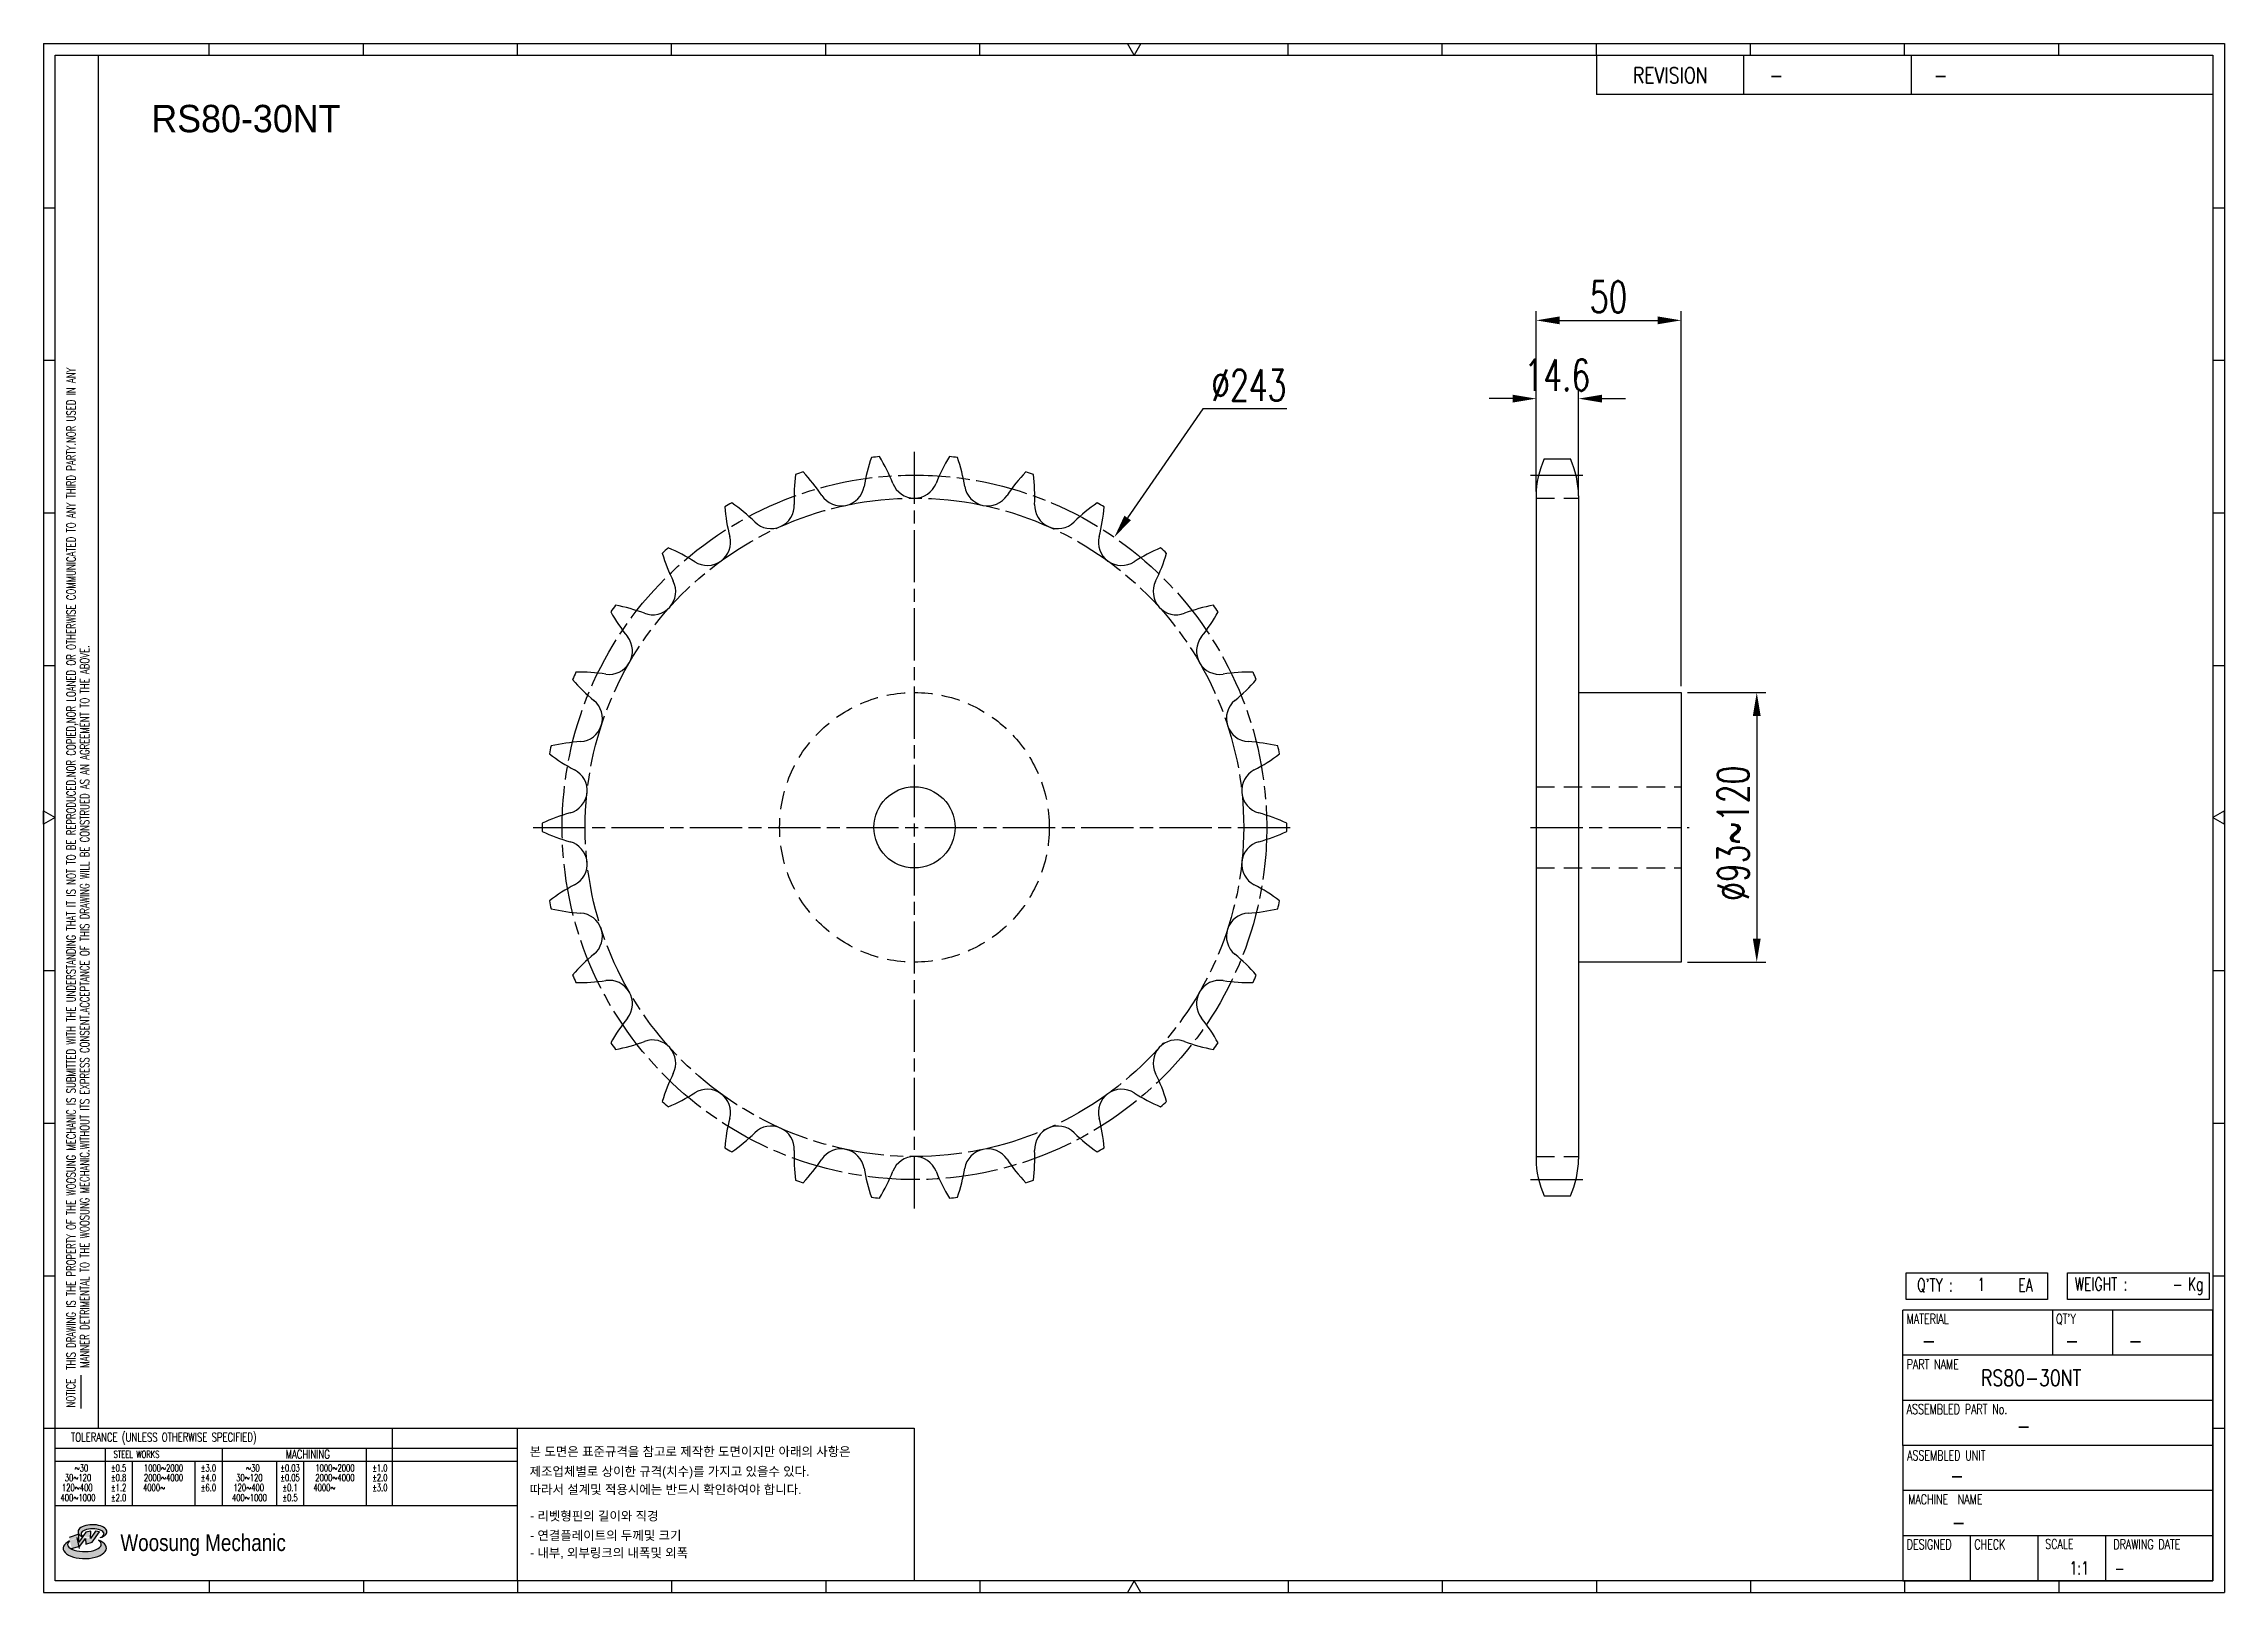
# Model space of a CAD drawing. Header units: millimetres. Extents: x 26966 to 27718, y 34 to 568.
import ezdxf
from ezdxf.enums import TextEntityAlignment as Align

# ---------------------------------------------------------------- set-up
doc = ezdxf.new("R2010")
doc.units = ezdxf.units.MM
for name, pattern in [('AM_ISO08W050', [18, 12, -1.5, 3, -1.5]), ('AM_ISO08W050x2', [9, 6, -0.75, 1.5, -0.75]), ('HIDDEN', [9.525, 6.35, -3.175])]:
    doc.linetypes.add(name, pattern=pattern)
doc.layers.get('Defpoints').update_dxf_attribs({"color": 80})
doc.layers.add('CL2', color=4, linetype='AM_ISO08W050', lineweight=25)
for name, color, linetype in [('HL', 2, 'HIDDEN'), ('LOGO', 7, 'Continuous'), ('S-DIM', 7, 'Continuous'), ('TITLE', 7, 'Continuous')]:
    doc.layers.add(name, color=color, linetype=linetype)
doc.styles.add('HAN', font='ROMANS.shx', dxfattribs={"width": 0.7, "bigfont": 'whgtxt.shx'})
doc.styles.add('HKD_ST2', font='romans.shx', dxfattribs={"width": 0.7, "height": 4, "bigfont": '@extfont2.shx'})
doc.styles.add('HSG', font='SIMPLEX.shx', dxfattribs={"width": 0.7, "bigfont": 'HSG.shx'})
doc.styles.add('MtXpl_', font='Gulim.ttf')
doc.styles.add('SLDTEXTSTYLE4', font='arial.ttf', dxfattribs={"width": 0.8})
doc.dimstyles.new('APP23', dxfattribs={"dimscale": 4.5, "dimtxt": 2.4, "dimasz": 1.8, "dimexe": 0.7, "dimexo": 0.5, "dimgap": 0.6, "dimtad": 1, "dimtoh": 1, "dimdec": 1, "dimrnd": 0.01, "dimzin": 9, "dimdsep": 46, "dimtxsty": 'HSG', "dimcen": 0, "dimclrd": 1, "dimclre": 1, "dimclrt": 256, "dimazin": 2, "dimtp": 1, "dimtm": 1, "dimtfac": 0.5, "dimtdec": 1, "dimtix": 1, "dimtofl": 0, "dimtmove": 0, "dimatfit": 3, "dimfxl": 0, "dimtvp": 1, "dimtolj": 2, "dimlwd": -1, "dimlwe": -1, "dimarcsym": 0})

# ---------------------------------------------------------------- blocks, each defined once
blk = doc.blocks.new('MASTER')
at = {"layer": 'LOGO'}
h = blk.add_hatch(color=10, dxfattribs=at)
h.paths.add_polyline_path([(1.544, 35.177), (1.554, 34.966), (1.779, 35.034), (2.054, 35.422), (1.908, 35.446), (1.728, 35.167), (1.741, 35.439), (1.547, 35.405), (1.292, 35.041), (1.295, 35.33), (0.943, 35.208), (1.03, 34.8), (1.336, 34.885)])
edge = h.paths.add_edge_path()
edge.add_ellipse((1.795, 35.421), major_axis=(-0.53, 0), ratio=0.487785, start_angle=122.36065, end_angle=403.39574)
edge.add_line((1.411, 35.244), (1.419, 35.261))
edge.add_ellipse((1.798, 35.344), major_axis=(-0.423, 0), ratio=0.444396, start_angle=131.58977, end_angle=386.19408, ccw=False)
edge = h.paths.add_edge_path()
edge.add_ellipse((1.512, 34.815), major_axis=(-0.793, 0), ratio=0.480113, start_angle=314.67633, end_angle=590.85213)
edge.add_ellipse((1.501, 34.958), major_axis=(-0.62, 0), ratio=0.43311, start_angle=331.7024, end_angle=574.42495, ccw=False)
at = {"color": 140}
for p, q in [((0, 90.118), (80.15, 90.118)), ((0, 90.118), (0, 33.191)), ((80.15, 90.118), (80.15, 33.191)), ((57.068, 89.693), (57.068, 88.246)), ((62.47, 89.693), (62.47, 88.246)), ((68.635, 89.693), (68.635, 88.246)), ((79.725, 88.246), (57.068, 88.246)), ((68.449, 43.961), (68.449, 44.936)), ((68.449, 44.936), (73.654, 44.936)), ((73.654, 44.936), (73.654, 43.961)), ((74.39, 43.961), (74.39, 44.936)), ((74.39, 44.936), (79.595, 44.936)), ((79.595, 44.936), (79.595, 43.961)), ((68.336, 38.59), (68.336, 43.563)), ((79.725, 43.563), (68.336, 43.563)), ((73.654, 43.961), (68.449, 43.961)), ((73.827, 43.563), (73.827, 41.905)), ((79.595, 43.961), (74.39, 43.961)), ((76.037, 43.563), (76.037, 41.905)), ((79.725, 38.59), (79.725, 43.563)), ((79.725, 41.905), (68.336, 41.905)), ((79.725, 40.248), (68.336, 40.248)), ((68.336, 38.59), (68.336, 33.616)), ((79.725, 38.59), (68.336, 38.59)), ((79.725, 33.616), (79.725, 38.59)), ((79.725, 36.932), (68.336, 36.932)), ((79.725, 35.274), (68.336, 35.274)), ((70.822, 33.616), (70.822, 35.274)), ((73.309, 33.616), (73.309, 35.274)), ((75.796, 33.616), (75.796, 35.274)), ((0, 33.191), (80.15, 33.191)), ((68.336, 33.616), (79.725, 33.616))]:
    blk.add_line(p, q, dxfattribs=at)
for p, q in [((6.089, 89.693), (6.089, 90.118)), ((11.753, 89.693), (11.753, 90.118)), ((17.418, 89.693), (17.418, 90.118)), ((23.082, 89.693), (23.082, 90.118)), ((28.746, 89.693), (28.746, 90.118)), ((34.411, 89.693), (34.411, 90.118)), ((45.739, 89.693), (45.739, 90.118)), ((51.404, 89.693), (51.404, 90.118)), ((57.068, 89.693), (57.068, 90.118)), ((62.732, 89.693), (62.732, 90.118)), ((68.397, 89.693), (68.397, 90.118)), ((74.061, 89.693), (74.061, 90.118)), ((0, 84.085), (0.425, 84.085)), ((79.725, 84.085), (80.15, 84.085)), ((0, 78.478), (0.425, 78.478)), ((79.725, 78.478), (80.15, 78.478)), ((0, 72.87), (0.425, 72.87)), ((79.725, 72.87), (80.15, 72.87)), ((0, 67.262), (0.425, 67.262)), ((79.725, 67.262), (80.15, 67.262)), ((0, 56.047), (0.425, 56.047)), ((79.725, 56.047), (80.15, 56.047)), ((0, 50.439), (0.425, 50.439)), ((79.725, 50.439), (80.15, 50.439)), ((0, 44.832), (0.425, 44.832)), ((79.725, 44.832), (80.15, 44.832)), ((1.377, 39.947), (1.377, 41.174)), ((0, 39.224), (0.425, 39.224)), ((79.725, 39.224), (80.15, 39.224)), ((6.089, 33.616), (6.089, 33.191)), ((11.753, 33.616), (11.753, 33.191)), ((17.418, 33.616), (17.418, 33.191)), ((23.082, 33.616), (23.082, 33.191)), ((28.746, 33.616), (28.746, 33.191)), ((34.411, 33.616), (34.411, 33.191)), ((45.739, 33.616), (45.739, 33.191)), ((51.404, 33.616), (51.404, 33.191)), ((57.068, 33.616), (57.068, 33.191)), ((62.732, 33.616), (62.732, 33.191)), ((68.397, 33.616), (68.397, 33.191)), ((74.061, 33.616), (74.061, 33.191))]:
    blk.add_line(p, q)
at = {"color": 2}
for p, q in [((2.017, 39.224), (2.017, 89.693)), ((0.425, 39.224), (17.418, 39.224)), ((0.425, 38.487), (17.418, 38.487)), ((2.257, 38.487), (2.257, 36.382)), ((6.557, 38.5), (6.557, 36.382)), ((11.857, 38.487), (11.857, 36.382)), ((12.816, 39.224), (12.816, 36.382)), ((17.418, 33.616), (17.418, 39.224)), ((0.425, 38.012), (17.418, 38.012)), ((3.257, 38.012), (3.257, 36.382)), ((5.557, 38.012), (5.557, 36.382)), ((8.557, 38.012), (8.557, 36.382)), ((9.557, 38.026), (9.557, 36.382)), ((0.425, 36.382), (17.418, 36.382))]:
    blk.add_line(p, q, dxfattribs=at)
for points in [[(40.075, 89.693), (39.83, 90.118), (40.32, 90.118)], [(0.425, 61.679), (0, 61.433), (0, 61.924)], [(79.725, 61.679), (80.15, 61.433), (80.15, 61.924)], [(40.075, 33.616), (39.83, 33.191), (40.32, 33.191)]]:
    blk.add_lwpolyline(points, close=True)
at = {"color": 140}
blk.add_lwpolyline([(0.425, 89.693), (79.725, 89.693), (79.725, 33.616), (0.425, 33.616)], close=True, dxfattribs=at)
at = {"layer": 'LOGO'}
for p, q in [((1.295, 35.33), (0.943, 35.208)), ((1.547, 35.405), (1.292, 35.041)), ((1.292, 35.041), (1.295, 35.33)), ((1.741, 35.439), (1.547, 35.405)), ((1.908, 35.446), (1.728, 35.167)), ((1.728, 35.167), (1.741, 35.439)), ((1.779, 35.034), (2.054, 35.422)), ((2.054, 35.422), (1.908, 35.446)), ((1.03, 34.8), (1.336, 34.885)), ((1.224, 35.208), (1.311, 34.8)), ((1.224, 35.208), (1.224, 35.208)), ((1.336, 34.885), (1.544, 35.177)), ((1.419, 35.261), (1.411, 35.244)), ((1.544, 35.177), (1.554, 34.966)), ((1.554, 34.966), (1.779, 35.034))]:
    blk.add_line(p, q, dxfattribs=at)
for centre, major_axis, ratio, start_param, end_param in [((1.795, 35.421), (-0.53, 0), 0.487785, 2.135596, 7.040584), ((1.798, 35.344), (-0.423, 0), 0.444396, 2.296675, 6.740358), ((1.512, 34.815), (-0.793, 0), 0.480113, 5.492138, 10.312315), ((1.501, 34.958), (-0.62, 0), 0.43311, 5.789299, 10.025607)]:
    blk.add_ellipse(centre, major_axis=major_axis, ratio=ratio, start_param=start_param, end_param=end_param, dxfattribs=at)
for s, height, style, width, p in [('REVISION', 0.5806, 'HAN', 0.8, (58.415, 88.664)), ('-', 0.581, 'HAN', 0.8, (63.426, 88.664)), ('-', 0.581, 'HAN', 0.8, (69.468, 88.664)), ("Q'TY : ", 0.4746, 'HKD_ST2', 0.7, (68.857, 44.253)), ('1', 0.475, 'HKD_ST2', 0.7, (71.071, 44.275)), ('EA', 0.4746, 'HKD_ST2', 0.7, (72.578, 44.253)), ('WEIGHT : ', 0.4746, 'HKD_ST2', 0.7, (74.65, 44.286)), ('Kg', 0.4746, 'HKD_ST2', 0.7, (78.807, 44.286)), ('-', 0.581, 'HAN', 0.8, (69.029, 42.157)), ('-', 0.581, 'HAN', 0.8, (74.289, 42.157)), ('-', 0.581, 'HAN', 0.8, (76.623, 42.157)), ('-', 0.581, 'HAN', 0.8, (72.515, 39.013)), ('-', 0.581, 'HAN', 0.8, (70.067, 37.189)), ('-', 0.581, 'HAN', 0.8, (70.126, 35.48)), ('1:1', 0.4746, 'HKD_ST2', 0.7, (74.458, 33.848)), ('-', 0.475, 'HKD_ST2', 0.7, (76.112, 33.837))]:
    blk.add_text(s, height=height, dxfattribs=dict(style=style, width=width)).set_placement(p)
at = {"color": 6, "style": 'HKD_ST2', "width": 0.7}
for s, p in [(' THIS DRAWING IS THE PROPERTY OF THE WOOSUNG MECHANIC IS SUBMITTED WITH THE UNDERSTANDING THAT IT IS NOT TO BE REPRODUCED.NOR COPIED,NOR LOANED OR OTHERWISE COMMUNICATED TO ANY THIRD PARTY.NOR USED IN ANY', (1.173, 41.217)), ('MANNER DETRIMENTAL TO THE WOOSUNG MECHANIC.WITHOUT ITS EXPRESS CONSENT.ACCEPTANCE OF THIS DRAWING WILL BE CONSTRUED AS AN AGREEMENT TO THE ABOVE.', (1.672, 41.447))]:
    blk.add_text(s, height=0.326266, rotation=90, dxfattribs=at).set_placement(p)
at = {"style": 'HKD_ST2', "width": 0.7}
blk.add_text('-', height=0.475, dxfattribs=at).set_placement((78.613, 44.286), align=Align.RIGHT)
at = {"color": 254, "style": 'HKD_ST2', "width": 0.7}
for s, height, p in [('MATERIAL', 0.3651, (68.474, 43.425)), ("QT'Y", 0.3651, (73.965, 43.425)), ('PART NAME', 0.3651, (68.474, 41.756)), ('ASSEMBLED PART No.', 0.36511, (68.474, 40.109)), ('ASSEMBLED UNIT', 0.36511, (68.49, 38.408)), ('MACHINE  NAME', 0.36511, (68.532, 36.794)), ('DESIGNED', 0.3651, (68.474, 35.136)), ('CHECK', 0.3651, (70.961, 35.136)), ('SCALE', 0.3651, (73.566, 35.153)), ('DRAWING DATE', 0.36511, (76.071, 35.141))]:
    blk.add_text(s, height=height, dxfattribs=at).set_placement(p, align=Align.TOP_LEFT)
at = {"style": 'HKD_ST2', "width": 0.7}
blk.add_text('NOTICE', height=0.3263, rotation=90, dxfattribs=at).set_placement((1.163, 39.988))
blk.add_text('TOLERANCE (UNLESS OTHERWISE SPECIFIED)', height=0.32627, dxfattribs=at).set_placement((4.417, 38.896), align=Align.MIDDLE_CENTER)
at = {"color": 4, "style": 'HKD_ST2', "width": 0.7}
for s, height, p in [('%%12630', 0.261, (1.389, 37.762)), ('1000%%1262000', 0.26101, (4.407, 37.762)), ('%%12630', 0.261, (7.689, 37.762)), ('1000%%1262000', 0.26101, (10.707, 37.762)), ('120%%126400', 0.26101, (1.237, 37.045)), ('30%%126120', 0.261, (1.263, 37.411)), ('4000%%126', 0.261, (4.061, 37.045)), ('2000%%1264000', 0.26101, (4.407, 37.411)), ('120%%126400', 0.26101, (7.537, 37.045)), ('30%%126120', 0.261, (7.563, 37.411)), ('4000%%126', 0.261, (10.321, 37.045)), ('2000%%1264000', 0.26101, (10.707, 37.411)), ('400%%1261000', 0.26101, (1.263, 36.67)), ('400%%1261000', 0.26101, (7.563, 36.67))]:
    blk.add_text(s, height=height, dxfattribs=at).set_placement(p, align=Align.MIDDLE_CENTER)
for s, height, p in [('%%P0.5', 0.261, (2.757, 37.762)), ('STEEL WORKS', 0.26101, (3.416, 38.268)), ('%%P3.0', 0.261, (6.057, 37.762)), ('%%P0.03', 0.261, (9.057, 37.762)), ('MACHINING', 0.3263, (9.707, 38.27)), ('%%P1.0', 0.261, (12.357, 37.762)), ('%%P0.8', 0.261, (2.757, 37.411)), ('%%P1.2', 0.261, (2.757, 37.045)), ('%%P4.0', 0.261, (6.057, 37.411)), ('%%P6.0', 0.261, (6.057, 37.045)), ('%%P0.05', 0.261, (9.057, 37.411)), ('%%P0.1', 0.261, (9.057, 37.045)), ('%%P2.0', 0.261, (12.357, 37.411)), ('%%P3.0', 0.261, (12.357, 37.045)), ('%%P2.0', 0.261, (2.757, 36.67)), ('%%P0.5', 0.261, (9.057, 36.67))]:
    blk.add_text(s, height=height, dxfattribs=at).set_placement(p, align=Align.MIDDLE)
at = {"color": 1, "style": 'SLDTEXTSTYLE4', "width": 0.8}
blk.add_text('Woosung Mechanic', height=0.61957, dxfattribs=at).set_placement((2.822, 34.711))
blk = doc.blocks.new('*D2')
at = {"layer": 'Defpoints', "color": 0, "transparency": 16777216}
for p in [(27530.38, 343.96), (27530.38, 250.96), (27556.47, 250.96)]:
    blk.add_point(p, dxfattribs=at)
at = {"layer": 'S-DIM', "color": 1, "transparency": 16777216}
for p, q in [((27532.63, 343.96), (27559.62, 343.96)), ((27556.47, 335.86), (27556.47, 259.06)), ((27532.63, 250.96), (27559.62, 250.96))]:
    blk.add_line(p, q, dxfattribs=at)
for points in [[(27555.12, 335.86), (27557.82, 335.86), (27556.47, 343.96)], [(27555.12, 259.06), (27557.82, 259.06), (27556.47, 250.96)]]:
    blk.add_solid(points, dxfattribs=at)
at = {"layer": 'S-DIM', "transparency": 16777216, "insert": (27548.37, 295.42), "char_height": 10.8, "attachment_point": 5, "rotation": 90, "style": 'HSG'}
blk.add_mtext('\\A2;%%c93~120', dxfattribs=at)
blk = doc.blocks.new('*D3')
at = {"layer": 'Defpoints', "color": 0, "transparency": 16777216}
for p in [(27334.88, 397.51), (27197.01, 197.41)]:
    blk.add_point(p, dxfattribs=at)
at = {"layer": 'S-DIM', "color": 1, "transparency": 16777216}
for p, q in [((27365.44, 441.86), (27339.48, 404.18)), ((27394.42, 441.86), (27365.44, 441.86))]:
    blk.add_line(p, q, dxfattribs=at)
blk.add_solid([(27338.36, 404.95), (27340.59, 403.42), (27334.88, 397.51)], dxfattribs=at)
at = {"layer": 'S-DIM', "transparency": 16777216, "insert": (27381.28, 449.96), "char_height": 10.8, "attachment_point": 5, "style": 'HSG'}
blk.add_mtext('\\A2;∅243', dxfattribs=at)
blk = doc.blocks.new('*D4')
at = {"layer": 'Defpoints', "color": 0, "transparency": 16777216}
for p in [(27494.98, 445.34), (27480.38, 411.02), (27494.98, 411.02)]:
    blk.add_point(p, dxfattribs=at)
at = {"layer": 'S-DIM', "color": 1, "transparency": 16777216}
for p, q in [((27472.28, 445.34), (27464.18, 445.34)), ((27480.38, 413.27), (27480.38, 448.49)), ((27494.98, 413.27), (27494.98, 448.49)), ((27503.08, 445.34), (27511.18, 445.34))]:
    blk.add_line(p, q, dxfattribs=at)
for points in [[(27472.28, 446.69), (27472.28, 443.99), (27480.38, 445.34)], [(27503.08, 446.69), (27503.08, 443.99), (27494.98, 445.34)]]:
    blk.add_solid(points, dxfattribs=at)
at = {"layer": 'S-DIM', "transparency": 16777216, "insert": (27487.68, 453.44), "char_height": 10.8, "attachment_point": 5, "style": 'HSG'}
blk.add_mtext('\\A2;14.6', dxfattribs=at)
blk = doc.blocks.new('*D5')
at = {"layer": 'Defpoints', "color": 0, "transparency": 16777216}
for p in [(27530.38, 472.34), (27480.38, 411.02), (27530.38, 343.96)]:
    blk.add_point(p, dxfattribs=at)
at = {"layer": 'S-DIM', "color": 1, "transparency": 16777216}
for p, q in [((27480.38, 413.27), (27480.38, 475.49)), ((27530.38, 346.21), (27530.38, 475.49)), ((27488.48, 472.34), (27522.28, 472.34))]:
    blk.add_line(p, q, dxfattribs=at)
for points in [[(27488.48, 473.69), (27488.48, 470.99), (27480.38, 472.34)], [(27522.28, 473.69), (27522.28, 470.99), (27530.38, 472.34)]]:
    blk.add_solid(points, dxfattribs=at)
at = {"layer": 'S-DIM', "transparency": 16777216, "insert": (27505.38, 480.44), "char_height": 10.8, "attachment_point": 5, "style": 'HSG'}
blk.add_mtext('\\A2;50', dxfattribs=at)

msp = doc.modelspace()

# ---------------------------------------------------------------- linework, layer by layer
for p, q in [((27483.18, 424.57), (27492.18, 424.57)), ((27480.38, 411.87), (27480.38, 183.06)), ((27494.98, 411.87), (27494.98, 183.06)), ((27494.98, 343.96), (27530.38, 343.96)), ((27530.38, 343.96), (27530.38, 250.96)), ((27530.38, 250.96), (27494.98, 250.96)), ((27483.18, 170.36), (27492.18, 170.36))]:
    msp.add_line(p, q)
at = {"color": 140}
msp.add_lwpolyline([(27129.05, 90.19), (27265.87, 90.19), (27265.87, 37.56), (27129.05, 37.56)], close=True, dxfattribs=at)
msp.add_circle((27265.95, 297.46), 14)
for centre, radius, start, end in [((27308.72, 405), 60.98, 160.79076, 170.5), ((27265.95, 297.46), 128.45, 95.37972, 96.62028), ((27201.75, 393.75), 60.98, 21.5, 31.20924), ((27330.14, 393.75), 60.98, 148.79076, 158.5), ((27265.95, 297.46), 128.45, 83.37972, 84.62028), ((27223.17, 405), 60.98, 9.5, 19.20924), ((27510.58, 411.87), 30.2, 155.13196, 180), ((27464.78, 411.87), 30.2, 0, 24.86804), ((27285.43, 411.54), 60.98, 172.79076, 182.5), ((27265.95, 297.46), 128.45, 107.37972, 108.62028), ((27183.13, 378.3), 60.98, 33.5, 43.20924), ((27240.67, 416.38), 8.02, 213.5, 350.5), ((27265.95, 419.04), 8.02, 201.5, 338.5), ((27291.22, 416.38), 8.02, 189.5, 326.5), ((27348.76, 378.3), 60.98, 136.79076, 146.5), ((27265.95, 297.46), 128.45, 71.37972, 72.62028), ((27246.46, 411.54), 60.98, 357.5, 7.20924), ((27265.95, 297.46), 128.45, 119.37972, 120.62028), ((27261.29, 413.1), 60.98, 184.79076, 194.5), ((27168.13, 359.32), 60.98, 45.5, 55.20924), ((27216.5, 408.53), 8.02, 225.5, 2.5), ((27315.4, 408.53), 8.02, 177.5, 314.5), ((27363.76, 359.32), 60.98, 124.79076, 134.5), ((27265.95, 297.46), 128.45, 59.37972, 60.62028), ((27270.61, 413.1), 60.98, 345.5, 355.20924), ((27265.95, 297.46), 128.45, 131.37972, 132.62028), ((27237.35, 409.6), 60.98, 196.79076, 206.5), ((27157.41, 337.63), 60.98, 57.5, 67.20924), ((27194.49, 395.82), 8.02, 237.5, 14.5), ((27337.41, 395.82), 8.02, 165.5, 302.5), ((27374.48, 337.63), 60.98, 112.79076, 122.5), ((27294.55, 409.6), 60.98, 333.5, 343.20924), ((27265.95, 297.46), 128.45, 47.37972, 48.62028), ((27175.6, 378.81), 8.02, 249.5, 26.5), ((27356.3, 378.81), 8.02, 153.5, 290.5), ((27265.95, 297.46), 128.45, 143.37972, 144.62028), ((27214.66, 401.2), 60.98, 208.79076, 218.5), ((27151.43, 314.19), 60.98, 69.5, 79.20924), ((27380.46, 314.19), 60.98, 100.79076, 110.5), ((27317.24, 401.2), 60.98, 321.5, 331.20924), ((27265.95, 297.46), 128.45, 35.37972, 36.62028), ((27160.66, 358.25), 8.02, 261.5, 38.5), ((27371.24, 358.25), 8.02, 141.5, 278.5), ((27265.95, 297.46), 128.45, 155.37972, 156.62028), ((27194.21, 388.27), 60.98, 220.79076, 230.5), ((27150.46, 290.01), 60.98, 81.5, 91.20924), ((27381.43, 290.01), 60.98, 88.79076, 98.5), ((27337.68, 388.27), 60.98, 309.5, 319.20924), ((27265.95, 297.46), 128.45, 23.37972, 24.62028), ((27150.32, 335.03), 8.02, 273.5, 50.5), ((27381.57, 335.03), 8.02, 129.5, 266.5), ((27265.95, 297.46), 128.45, 167.37972, 168.62028), ((27154.53, 266.16), 60.98, 93.5, 103.20924), ((27377.36, 266.16), 60.98, 76.79076, 86.5), ((27265.95, 297.46), 128.45, 11.37972, 12.62028), ((27176.9, 371.37), 60.98, 232.79076, 242.5), ((27145.04, 310.17), 8.02, 285.5, 62.5), ((27386.86, 310.17), 8.02, 117.5, 254.5), ((27355, 371.37), 60.98, 297.5, 307.20924), ((27163.47, 243.68), 60.98, 105.5, 115.20924), ((27368.42, 243.68), 60.98, 64.79076, 74.5), ((27265.95, 297.46), 128.45, 179.37972, 180.62028), ((27163.47, 351.24), 60.98, 244.79076, 254.5), ((27368.42, 351.24), 60.98, 285.5, 295.20924), ((27265.95, 297.46), 128.45, 359.37972, 0.62028), ((27145.04, 284.76), 8.02, 297.5, 74.5), ((27386.86, 284.76), 8.02, 105.5, 242.5), ((27176.9, 223.55), 60.98, 117.5, 127.20924), ((27265.95, 297.46), 128.45, 191.37972, 192.62028), ((27355, 223.55), 60.98, 52.79076, 62.5), ((27265.95, 297.46), 128.45, 347.37972, 348.62028), ((27154.53, 328.76), 60.98, 256.79076, 266.5), ((27150.32, 259.89), 8.02, 309.5, 86.5), ((27381.57, 259.89), 8.02, 93.5, 230.5), ((27377.36, 328.76), 60.98, 273.5, 283.20924), ((27194.21, 206.65), 60.98, 129.5, 139.20924), ((27337.68, 206.65), 60.98, 40.79076, 50.5), ((27265.95, 297.46), 128.45, 203.37972, 204.62028), ((27150.46, 304.92), 60.98, 268.79076, 278.5), ((27160.66, 236.67), 8.02, 321.5, 98.5), ((27371.24, 236.67), 8.02, 81.5, 218.5), ((27381.43, 304.92), 60.98, 261.5, 271.20924), ((27265.95, 297.46), 128.45, 335.37972, 336.62028), ((27214.66, 193.72), 60.98, 141.5, 151.20924), ((27317.24, 193.72), 60.98, 28.79076, 38.5), ((27265.95, 297.46), 128.45, 215.37972, 216.62028), ((27151.43, 280.74), 60.98, 280.79076, 290.5), ((27175.6, 216.11), 8.02, 333.5, 110.5), ((27356.3, 216.11), 8.02, 69.5, 206.5), ((27380.46, 280.74), 60.98, 249.5, 259.20924), ((27265.95, 297.46), 128.45, 323.37972, 324.62028), ((27237.35, 185.33), 60.98, 153.5, 163.20924), ((27294.55, 185.33), 60.98, 16.79076, 26.5), ((27157.41, 257.3), 60.98, 292.79076, 302.5), ((27194.49, 199.11), 8.02, 345.5, 122.5), ((27337.41, 199.11), 8.02, 57.5, 194.5), ((27374.48, 257.3), 60.98, 237.5, 247.20924), ((27265.95, 297.46), 128.45, 227.37972, 228.62028), ((27261.29, 181.83), 60.98, 165.5, 175.20924), ((27270.61, 181.83), 60.98, 4.79076, 14.5), ((27265.95, 297.46), 128.45, 311.37972, 312.62028), ((27168.13, 235.61), 60.98, 304.79076, 314.5), ((27216.5, 186.4), 8.02, 357.5, 134.5), ((27315.4, 186.4), 8.02, 45.5, 182.5), ((27363.76, 235.61), 60.98, 225.5, 235.20924), ((27265.95, 297.46), 128.45, 239.37972, 240.62028), ((27285.43, 183.39), 60.98, 177.5, 187.20924), ((27183.13, 216.63), 60.98, 316.79076, 326.5), ((27240.67, 178.54), 8.02, 9.5, 146.5), ((27265.95, 175.89), 8.02, 21.5, 158.5), ((27291.22, 178.54), 8.02, 33.5, 170.5), ((27348.76, 216.63), 60.98, 213.5, 223.20924), ((27246.46, 183.39), 60.98, 352.79076, 2.5), ((27265.95, 297.46), 128.45, 299.37972, 300.62028), ((27510.58, 183.06), 30.2, 180, 204.86804), ((27464.78, 183.06), 30.2, 335.13196, 0), ((27265.95, 297.46), 128.45, 251.37972, 252.62028), ((27308.72, 189.93), 60.98, 189.5, 199.20924), ((27201.75, 201.17), 60.98, 328.79076, 338.5), ((27330.14, 201.17), 60.98, 201.5, 211.20924), ((27223.17, 189.93), 60.98, 340.79076, 350.5), ((27265.95, 297.46), 128.45, 287.37972, 288.62028), ((27265.95, 297.46), 128.45, 263.37972, 264.62028), ((27265.95, 297.46), 128.45, 275.37972, 276.62028)]:
    msp.add_arc(centre, radius, start, end)
at = {"layer": 'CL2', "linetype": 'AM_ISO08W050x2', "ltscale": 3}
for p, q in [((27265.95, 166.01), (27265.95, 428.92)), ((27478.43, 418.96), (27496.92, 418.96)), ((27134.49, 297.46), (27397.4, 297.46)), ((27478.43, 297.46), (27533.17, 297.46)), ((27478.43, 175.97), (27496.92, 175.97))]:
    msp.add_line(p, q, dxfattribs=at)
for radius in [121.5, 113.56]:
    msp.add_circle((27265.95, 297.46), radius, dxfattribs=at)
at = {"layer": 'HL', "linetype": 'HIDDEN'}
for p, q in [((27480.38, 411.02), (27494.98, 411.02)), ((27480.38, 311.46), (27530.38, 311.46)), ((27480.38, 283.46), (27530.38, 283.46)), ((27480.38, 183.91), (27494.98, 183.91))]:
    msp.add_line(p, q, dxfattribs=at)
msp.add_circle((27265.95, 297.46), 46.5, dxfattribs=at)

# ---------------------------------------------------------------- block references
at = {"color": 140, "xscale": 9.384517237515507, "yscale": 9.384517237515507, "zscale": 9.384517237515507}
msp.add_blockref('MASTER', (26965.59, -277.91), dxfattribs=at)

# ---------------------------------------------------------------- texts
at = {"style": 'HAN', "width": 0.8}
msp.add_text('RS80-30NT', height=5.449, dxfattribs=at).set_placement((27633.83, 104.84))
at = {"color": 140, "style": 'MtXpl_'}
for s, p in [('본 도면은 표준규격을 참고로 제작한 도면이지만 아래의 사항은', (27133.21, 80.6)), ('제조업체별로 상이한 규격(치수)를 가지고 있을수 있다.', (27133.21, 73.75)), ('따라서 설계및 적용시에는 반드시 확인하여야 합니다.', (27133.21, 67.51)), ('- 리벳형핀의 길이와 직경', (27133.38, 58.37)), ('- 연결플레이트의 두께및 크기', (27133.38, 51.67)), ('- 내부, 외부링크의 내폭및 외폭', (27133.38, 45.66))]:
    msp.add_text(s, height=3.148, dxfattribs=at).set_placement(p)
at = {"layer": 'TITLE', "color": 254, "style": 'MtXpl_'}
msp.add_text('RS80-30NT', height=9.444, dxfattribs=at).set_placement((27002.75, 537.23))

# ---------------------------------------------------------------- dimensions: what is measured, and where the dimension line sits
at = {"layer": 'S-DIM'}
dim = msp.add_linear_dim(base=(27530.38, 472.34), p1=(27480.38, 411.02), p2=(27530.38, 343.96), dimstyle='APP23', dxfattribs=at)
dim.commit()
dim.dimension.update_dxf_attribs({"geometry": '*D5', "text_midpoint": (27505.38, 480.44)})
dim = msp.add_linear_dim(base=(27494.98, 445.34), p1=(27480.38, 411.02), p2=(27494.98, 411.02), dimstyle='APP23', dxfattribs=at)
dim.commit()
dim.dimension.update_dxf_attribs({"geometry": '*D4', "text_midpoint": (27487.68, 445.34), "dimtype": 128})
dim = msp.add_diameter_dim_2p(p1=(27197.01, 197.41), p2=(27334.88, 397.51), dimstyle='APP23', dxfattribs=at)
dim.commit()
dim.dimension.update_dxf_attribs({"geometry": '*D3', "text_midpoint": (27381.28, 441.86), "dimtype": 131})
dim = msp.add_linear_dim(base=(27556.47, 250.96), p1=(27530.38, 343.96), p2=(27530.38, 250.96), angle=90, text='%%c<>~120', dimstyle='APP23', dxfattribs=at)
dim.commit()
dim.dimension.update_dxf_attribs({"geometry": '*D2', "text_midpoint": (27556.47, 295.42), "dimtype": 128})

doc.saveas('drawing.dxf')
